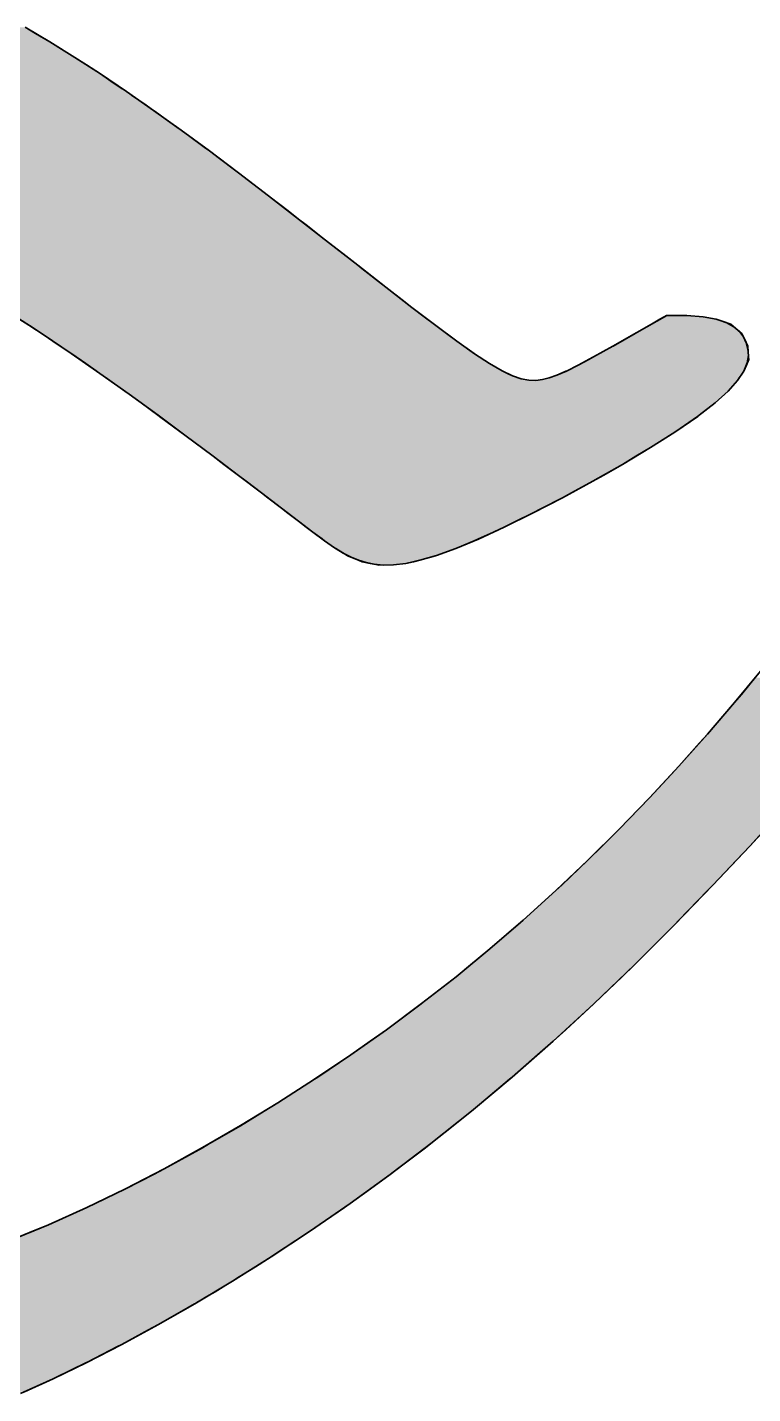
# Model space of a CAD drawing. Header units: inches. Extents: x -225 to -89, y -302 to -258.
# Drawn here: x -172.108 to -171.761, y -267.431 to -266.776 of the extents above; entities that cross this region are included whole.
import ezdxf

# ---------------------------------------------------------------- set-up
doc = ezdxf.new("R2010")
doc.units = ezdxf.units.IN
doc.header["$MEASUREMENT"] = 0
doc.layers.add('A-Elev-Line-01', color=252, linetype='Continuous', lineweight=35)

# ---------------------------------------------------------------- blocks, each defined once
blk = doc.blocks.new('*U11')
at = {"color": 40, "linetype": 'Continuous'}
for p, q in [((-828.01, 1443.69), (-825.09, 1441.96)), ((-825.09, 1441.96), (-821.11, 1439.6)), ((-821.11, 1439.6), (-817.84, 1437.56)), ((-817.84, 1437.56), (-814.06, 1435.21)), ((-814.06, 1435.21), (-810.76, 1433.07)), ((-810.76, 1433.07), (-806.84, 1430.52)), ((-806.84, 1430.52), (-803.87, 1428.51)), ((-803.87, 1428.51), (-800.64, 1426.34)), ((-800.64, 1426.34), (-800.42, 1426.19)), ((-800.42, 1426.19), (-799.85, 1425.81)), ((-799.85, 1425.81), (-799.44, 1425.53)), ((-799.44, 1425.53), (-798.93, 1425.17)), ((-798.93, 1425.17), (-797.65, 1424.28)), ((-797.65, 1424.28), (-795.98, 1423.12)), ((-795.98, 1423.12), (-793.9, 1421.67)), ((-793.9, 1421.67), (-791.85, 1420.24)), ((-791.85, 1420.24), (-791.41, 1419.93)), ((-791.41, 1419.93), (-788.56, 1417.88)), ((-788.56, 1417.88), (-785.26, 1415.51)), ((-785.26, 1415.51), (-784.07, 1414.66)), ((-784.07, 1414.66), (-781.58, 1412.83)), ((-781.58, 1412.83), (-777.53, 1409.85)), ((-777.53, 1409.85), (-776.07, 1408.78)), ((-776.07, 1408.78), (-773.19, 1406.62)), ((-773.19, 1406.62), (-768.6, 1403.16)), ((-768.6, 1403.16), (-767.86, 1402.6)), ((-767.86, 1402.6), (-763.84, 1399.53)), ((-763.84, 1399.53), (-759.43, 1396.15)), ((-759.43, 1396.15), (-758.92, 1395.75)), ((-758.92, 1395.75), (-753.91, 1391.86)), ((-753.91, 1391.86), (-750.92, 1389.55)), ((-750.92, 1389.55), (-748.82, 1387.9)), ((-748.82, 1387.9), (-743.69, 1383.9)), ((-743.69, 1383.9), (-742.48, 1382.95)), ((-742.48, 1382.95), (-738.49, 1379.82)), ((-738.49, 1379.82), (-734.24, 1376.49)), ((-734.24, 1376.49), (-733.13, 1375.63)), ((-733.13, 1375.63), (-727.58, 1371.29)), ((-727.58, 1371.29), (-726.36, 1370.33)), ((-726.36, 1370.33), (-721.74, 1366.75)), ((-721.74, 1366.75), (-718.98, 1364.61)), ((-830.73, 1361.99), (-826.86, 1359.48)), ((-718.98, 1364.61), (-715.55, 1361.99)), ((-715.55, 1361.99), (-712.25, 1359.48)), ((-647.83, 1361.91), (-648.99, 1361.25)), ((-647.18, 1362.28), (-647.83, 1361.91)), ((-647.1, 1362.33), (-647.18, 1362.28)), ((-641.43, 1362.28), (-647.1, 1362.33)), ((-641.43, 1362.28), (-636.82, 1361.91)), ((-636.82, 1361.91), (-633.15, 1361.25)), ((-826.86, 1359.48), (-822.99, 1356.96)), ((-712.25, 1359.48), (-708.86, 1356.96)), ((-651.36, 1359.9), (-655.49, 1357.54)), ((-648.99, 1361.25), (-651.36, 1359.9)), ((-633.15, 1361.25), (-629, 1359.9)), ((-629, 1359.9), (-626.25, 1357.54)), ((-822.99, 1356.96), (-820.2, 1355.08)), ((-820.2, 1355.08), (-815.07, 1351.63)), ((-708.86, 1356.96), (-706.32, 1355.08)), ((-706.32, 1355.08), (-701.42, 1351.63)), ((-656.03, 1357.24), (-662.24, 1353.71)), ((-655.49, 1357.54), (-656.03, 1357.24)), ((-626.25, 1357.54), (-625.9, 1357.24)), ((-625.9, 1357.24), (-624.24, 1353.71)), ((-815.07, 1351.63), (-814.93, 1351.53)), ((-814.93, 1351.53), (-810.97, 1348.78)), ((-701.42, 1351.63), (-701.28, 1351.53)), ((-701.28, 1351.53), (-697.07, 1348.78)), ((-667.74, 1350.65), (-669.04, 1349.94)), ((-662.3, 1353.68), (-667.74, 1350.65)), ((-662.24, 1353.71), (-662.3, 1353.68)), ((-624.24, 1353.71), (-624.23, 1353.68)), ((-624.23, 1353.68), (-623.99, 1350.65)), ((-623.99, 1350.65), (-623.94, 1349.94)), ((-810.97, 1348.78), (-808.04, 1346.73)), ((-808.04, 1346.73), (-806.95, 1345.98)), ((-697.07, 1348.78), (-693.55, 1346.73)), ((-693.55, 1346.73), (-691.97, 1345.98)), ((-675.52, 1346.58), (-678.05, 1345.46)), ((-675.39, 1346.64), (-675.52, 1346.58)), ((-672.03, 1348.33), (-675.39, 1346.64)), ((-669.04, 1349.94), (-672.03, 1348.33)), ((-625.35, 1346.58), (-626.1, 1345.46)), ((-625.32, 1346.64), (-625.35, 1346.58)), ((-624.61, 1348.33), (-625.32, 1346.64)), ((-623.94, 1349.94), (-624.61, 1348.33)), ((-806.95, 1345.98), (-806.03, 1345.32)), ((-806.03, 1345.32), (-804.8, 1344.45)), ((-804.8, 1344.45), (-804.22, 1344.03)), ((-804.22, 1344.03), (-804.15, 1343.98)), ((-804.15, 1343.98), (-804.12, 1343.96)), ((-804.12, 1343.96), (-799.96, 1340.99)), ((-691.97, 1345.98), (-690.61, 1345.32)), ((-690.61, 1345.32), (-688.12, 1344.45)), ((-688.12, 1344.45), (-685.96, 1344.03)), ((-685.96, 1344.03), (-684.01, 1343.98)), ((-682.14, 1344.22), (-684.01, 1343.98)), ((-680.23, 1344.69), (-682.14, 1344.22)), ((-678.05, 1345.46), (-680.23, 1344.69)), ((-627.1, 1343.96), (-629.76, 1340.99)), ((-627.08, 1343.98), (-627.1, 1343.96)), ((-626.92, 1344.22), (-627.08, 1343.98)), ((-626.61, 1344.69), (-626.92, 1344.22)), ((-626.1, 1345.46), (-626.61, 1344.69)), ((-799.96, 1340.99), (-798.73, 1340.11)), ((-798.73, 1340.11), (-795.34, 1337.64)), ((-630.73, 1340.11), (-633.47, 1337.64)), ((-629.76, 1340.99), (-630.73, 1340.11)), ((-795.34, 1337.64), (-790.58, 1334.17)), ((-633.47, 1337.64), (-637.95, 1334.17)), ((-790.58, 1334.17), (-790.15, 1333.85)), ((-790.15, 1333.85), (-784.42, 1329.61)), ((-638.36, 1333.85), (-644.51, 1329.61)), ((-637.95, 1334.17), (-638.36, 1333.85)), ((-784.42, 1329.61), (-782.62, 1328.27)), ((-782.62, 1328.27), (-778.31, 1325.04)), ((-646.6, 1328.27), (-651.68, 1325.04)), ((-644.51, 1329.61), (-646.6, 1328.27)), ((-778.31, 1325.04), (-775.01, 1322.57)), ((-651.68, 1325.04), (-655.8, 1322.57)), ((-775.01, 1322.57), (-772.01, 1320.29)), ((-772.01, 1320.29), (-767.9, 1317.18)), ((-659.6, 1320.29), (-665.05, 1317.18)), ((-655.8, 1322.57), (-659.6, 1320.29)), ((-767.9, 1317.18), (-765.72, 1315.51)), ((-665.05, 1317.18), (-667.97, 1315.51)), ((-765.72, 1315.51), (-761.43, 1312.24)), ((-761.43, 1312.24), (-759.64, 1310.86)), ((-673.98, 1312.24), (-676.51, 1310.86)), ((-667.97, 1315.51), (-673.98, 1312.24)), ((-759.64, 1310.86), (-755.75, 1307.88)), ((-755.75, 1307.88), (-753.94, 1306.5)), ((-682.25, 1307.88), (-684.91, 1306.5)), ((-676.51, 1310.86), (-682.25, 1307.88)), ((-753.94, 1306.5), (-750.95, 1304.21)), ((-750.95, 1304.21), (-748.77, 1302.56)), ((-689.57, 1304.21), (-692.91, 1302.56)), ((-684.91, 1306.5), (-689.57, 1304.21)), ((-748.77, 1302.56), (-746.94, 1301.18)), ((-746.94, 1301.18), (-744.27, 1299.22)), ((-695.93, 1301.18), (-700.2, 1299.22)), ((-692.91, 1302.56), (-695.93, 1301.18)), ((-744.27, 1299.22), (-743.59, 1298.72)), ((-743.59, 1298.72), (-740.77, 1296.77)), ((-740.77, 1296.77), (-740.45, 1296.57)), ((-740.45, 1296.57), (-737.27, 1294.59)), ((-706.56, 1296.57), (-712.03, 1294.59)), ((-706.09, 1296.77), (-706.56, 1296.57)), ((-701.39, 1298.72), (-706.09, 1296.77)), ((-700.2, 1299.22), (-701.39, 1298.72)), ((-737.27, 1294.59), (-737.13, 1294.51)), ((-737.13, 1294.51), (-733.98, 1293.2)), ((-733.98, 1293.2), (-733.03, 1292.81)), ((-733.03, 1292.81), (-730.72, 1292.34)), ((-718.52, 1292.81), (-720.7, 1292.34)), ((-716.71, 1293.2), (-718.52, 1292.81)), ((-712.31, 1294.51), (-716.71, 1293.2)), ((-712.03, 1294.59), (-712.31, 1294.51)), ((-730.72, 1292.34), (-728.66, 1291.91)), ((-728.31, 1291.84), (-728.66, 1291.91)), ((-724.12, 1291.91), (-728.31, 1291.84)), ((-720.7, 1292.34), (-724.12, 1291.91)), ((-622.04, 1260.17), (-626.03, 1255.34)), ((-626.03, 1255.34), (-627.93, 1253.03)), ((-627.93, 1253.03), (-631.24, 1249.18)), ((-631.24, 1249.18), (-635.62, 1244.07)), ((-635.62, 1244.07), (-637.81, 1241.62)), ((-637.81, 1241.62), (-643.63, 1235.09)), ((-643.63, 1235.09), (-645.73, 1232.82)), ((-645.73, 1232.82), (-651.93, 1226.14)), ((-654.93, 1223.05), (-660.51, 1217.27)), ((-651.93, 1226.14), (-654.93, 1223.05)), ((-660.51, 1217.27), (-665.29, 1212.53)), ((-619.3, 1217.27), (-623.67, 1212.53)), ((-665.29, 1212.53), (-669.32, 1208.53)), ((-623.67, 1212.53), (-627.44, 1208.53)), ((-669.32, 1208.53), (-676.7, 1201.52)), ((-627.44, 1208.53), (-634.04, 1201.52)), ((-678.35, 1199.95), (-687.57, 1191.59)), ((-676.7, 1201.52), (-678.35, 1199.95)), ((-635.56, 1199.95), (-643.64, 1191.59)), ((-634.04, 1201.52), (-635.56, 1199.95)), ((-689.12, 1190.26), (-696.97, 1183.48)), ((-687.57, 1191.59), (-689.12, 1190.26)), ((-644.92, 1190.26), (-651.69, 1183.48)), ((-643.64, 1191.59), (-644.92, 1190.26)), ((-696.97, 1183.48), (-702.43, 1178.99)), ((-651.69, 1183.48), (-656.17, 1178.99)), ((-702.43, 1178.99), (-706.52, 1175.63)), ((-656.17, 1178.99), (-659.66, 1175.63)), ((-706.52, 1175.63), (-716.24, 1168.03)), ((-659.66, 1175.63), (-667.55, 1168.03)), ((-716.33, 1167.97), (-726.13, 1160.67)), ((-716.24, 1168.03), (-716.33, 1167.97)), ((-667.61, 1167.97), (-675.55, 1160.67)), ((-667.55, 1168.03), (-667.61, 1167.97)), ((-730.77, 1157.39), (-736.18, 1153.55)), ((-726.13, 1160.67), (-730.77, 1157.39)), ((-679.12, 1157.39), (-683.5, 1153.55)), ((-675.55, 1160.67), (-679.12, 1157.39)), ((-736.18, 1153.55), (-745.48, 1147.29)), ((-683.5, 1153.55), (-690.65, 1147.29)), ((-746.4, 1146.67), (-756.78, 1140.01)), ((-745.48, 1147.29), (-746.4, 1146.67)), ((-691.39, 1146.67), (-699.36, 1140.01)), ((-690.65, 1147.29), (-691.39, 1146.67)), ((-756.78, 1140.01), (-760.62, 1137.66)), ((-699.36, 1140.01), (-702.16, 1137.66)), ((-760.62, 1137.66), (-767.32, 1133.57)), ((-702.16, 1137.66), (-707.29, 1133.57)), ((-767.32, 1133.57), (-776.04, 1128.51)), ((-707.29, 1133.57), (-713.64, 1128.51)), ((-778.02, 1127.36), (-788.83, 1121.41)), ((-776.04, 1128.51), (-778.02, 1127.36)), ((-715.15, 1127.36), (-722.98, 1121.41)), ((-713.64, 1128.51), (-715.15, 1127.36)), ((-791.89, 1119.83), (-799.72, 1115.77)), ((-788.83, 1121.41), (-791.89, 1119.83)), ((-725.06, 1119.83), (-730.65, 1115.77)), ((-722.98, 1121.41), (-725.06, 1119.83)), ((-799.72, 1115.77), (-808.29, 1111.61)), ((-730.65, 1115.77), (-736.38, 1111.61)), ((-808.29, 1111.61), (-810.62, 1110.47)), ((-736.38, 1111.61), (-738.02, 1110.47)), ((-810.62, 1110.47), (-821.5, 1105.58)), ((-738.02, 1110.47), (-745.08, 1105.58)), ((-825.71, 1103.85), (-832.3, 1101.13)), ((-821.5, 1105.58), (-825.71, 1103.85)), ((-747.59, 1103.85), (-751.7, 1101.13)), ((-745.08, 1105.58), (-747.59, 1103.85)), ((-751.7, 1101.13), (-757.69, 1097.17)), ((-758.64, 1096.54), (-763.09, 1093.74)), ((-757.69, 1097.17), (-758.64, 1096.54)), ((-763.09, 1093.74), (-767.64, 1090.87)), ((-771.43, 1088.54), (-774.5, 1086.7)), ((-769.52, 1089.69), (-771.43, 1088.54)), ((-767.64, 1090.87), (-769.52, 1089.69)), ((-778.5, 1084.3), (-779.58, 1083.65)), ((-776.83, 1085.3), (-778.5, 1084.3)), ((-774.5, 1086.7), (-776.83, 1085.3)), ((-784.54, 1080.8), (-790.64, 1077.32)), ((-780.29, 1083.23), (-784.54, 1080.8)), ((-780.2, 1083.28), (-780.29, 1083.23)), ((-780.15, 1083.31), (-780.2, 1083.28)), ((-779.58, 1083.65), (-780.15, 1083.31)), ((-790.64, 1077.32), (-793.22, 1075.92)), ((-793.22, 1075.92), (-800.8, 1071.81)), ((-801.99, 1071.2), (-810.67, 1066.73)), ((-800.8, 1071.81), (-801.99, 1071.2)), ((-810.78, 1066.68), (-819.56, 1062.41)), ((-810.67, 1066.73), (-810.78, 1066.68)), ((-820.19, 1062.1), (-828.19, 1058.43)), ((-819.56, 1062.41), (-820.19, 1062.1))]:
    blk.add_line(p, q, dxfattribs=at)
for points in [[(-1101.21, 1443.69), (-1103.96, 1441.96), (-825.09, 1441.96)], [(-1107.52, 1439.6), (-1110.58, 1437.56), (-817.84, 1437.56)], [(-1103.96, 1441.96), (-1107.52, 1439.6), (-821.11, 1439.6)], [(-1113.96, 1435.21), (-1117.03, 1433.07), (-810.76, 1433.07)], [(-1110.58, 1437.56), (-1113.96, 1435.21), (-814.06, 1435.21)], [(-1117.03, 1433.07), (-1120.51, 1430.52), (-806.84, 1430.52)], [(-1123.25, 1428.51), (-1126.09, 1426.34), (-800.64, 1426.34)], [(-1120.51, 1430.52), (-1123.25, 1428.51), (-803.87, 1428.51)], [(-1004.86, 1426.34), (-998.49, 1426.19), (-800.42, 1426.19)], [(-998.49, 1426.19), (-991.98, 1425.81), (-799.85, 1425.81)], [(-991.98, 1425.81), (-989.06, 1425.53), (-799.44, 1425.53)], [(-989.06, 1425.53), (-985.31, 1425.17), (-798.93, 1425.17)], [(-985.31, 1425.17), (-978.48, 1424.28), (-797.65, 1424.28)], [(-978.48, 1424.28), (-971.48, 1423.12), (-795.98, 1423.12)], [(-971.48, 1423.12), (-964.3, 1421.67), (-793.9, 1421.67)], [(-964.3, 1421.67), (-958.27, 1420.24), (-791.85, 1420.24)], [(-958.27, 1420.24), (-956.93, 1419.93), (-791.41, 1419.93)], [(-956.93, 1419.93), (-949.37, 1417.88), (-788.56, 1417.88)], [(-949.37, 1417.88), (-941.6, 1415.51), (-785.26, 1415.51)], [(-941.6, 1415.51), (-939.07, 1414.66), (-784.07, 1414.66)], [(-939.07, 1414.66), (-933.64, 1412.83), (-781.58, 1412.83)], [(-933.64, 1412.83), (-925.53, 1409.85), (-777.53, 1409.85)], [(-925.53, 1409.85), (-922.81, 1408.78), (-776.07, 1408.78)], [(-922.81, 1408.78), (-917.3, 1406.62), (-773.19, 1406.62)], [(-917.3, 1406.62), (-909.03, 1403.16), (-768.6, 1403.16)], [(-909.03, 1403.16), (-907.75, 1402.6), (-767.86, 1402.6)], [(-907.75, 1402.6), (-900.75, 1399.53), (-763.84, 1399.53)], [(-900.75, 1399.53), (-893.39, 1396.15), (-759.43, 1396.15)], [(-893.39, 1396.15), (-892.52, 1395.75), (-758.92, 1395.75)], [(-892.52, 1395.75), (-884.39, 1391.86), (-753.91, 1391.86)], [(-884.39, 1391.86), (-879.72, 1389.55), (-750.92, 1389.55)], [(-879.72, 1389.55), (-876.4, 1387.9), (-748.82, 1387.9)], [(-876.4, 1387.9), (-868.61, 1383.9), (-743.69, 1383.9)], [(-868.61, 1383.9), (-866.83, 1382.95), (-742.48, 1382.95)], [(-866.83, 1382.95), (-860.96, 1379.82), (-738.49, 1379.82)], [(-860.96, 1379.82), (-854.96, 1376.49), (-734.24, 1376.49)], [(-854.96, 1376.49), (-853.4, 1375.63), (-733.13, 1375.63)], [(-853.4, 1375.63), (-845.88, 1371.29), (-727.58, 1371.29)], [(-845.88, 1371.29), (-844.29, 1370.33), (-726.36, 1370.33)], [(-844.29, 1370.33), (-838.34, 1366.75), (-721.74, 1366.75)], [(-838.34, 1366.75), (-834.91, 1364.61), (-718.98, 1364.61)], [(-834.91, 1364.61), (-830.73, 1361.99), (-715.55, 1361.99)], [(-830.73, 1361.99), (-826.86, 1359.48), (-712.25, 1359.48)], [(-647.83, 1361.91), (-648.99, 1361.25), (-633.15, 1361.25)], [(-647.18, 1362.28), (-647.83, 1361.91), (-636.82, 1361.91)], [(-647.1, 1362.33), (-647.18, 1362.28), (-641.43, 1362.28)], [(-826.86, 1359.48), (-822.99, 1356.96), (-708.86, 1356.96)], [(-651.36, 1359.9), (-655.49, 1357.54), (-626.25, 1357.54)], [(-648.99, 1361.25), (-651.36, 1359.9), (-629, 1359.9)], [(-822.99, 1356.96), (-820.2, 1355.08), (-706.32, 1355.08)], [(-820.2, 1355.08), (-815.07, 1351.63), (-701.42, 1351.63)], [(-656.03, 1357.24), (-662.24, 1353.71), (-624.24, 1353.71)], [(-655.49, 1357.54), (-656.03, 1357.24), (-625.9, 1357.24)], [(-815.07, 1351.63), (-814.93, 1351.53), (-701.28, 1351.53)], [(-814.93, 1351.53), (-810.97, 1348.78), (-697.07, 1348.78)], [(-667.74, 1350.65), (-669.04, 1349.94), (-623.94, 1349.94)], [(-662.3, 1353.68), (-667.74, 1350.65), (-623.99, 1350.65)], [(-662.24, 1353.71), (-662.3, 1353.68), (-624.23, 1353.68)], [(-810.97, 1348.78), (-808.04, 1346.73), (-693.55, 1346.73)], [(-808.04, 1346.73), (-806.95, 1345.98), (-691.97, 1345.98)], [(-675.52, 1346.58), (-678.05, 1345.46), (-626.1, 1345.46)], [(-675.39, 1346.64), (-675.52, 1346.58), (-625.35, 1346.58)], [(-672.03, 1348.33), (-675.39, 1346.64), (-625.32, 1346.64)], [(-669.04, 1349.94), (-672.03, 1348.33), (-624.61, 1348.33)], [(-806.95, 1345.98), (-806.03, 1345.32), (-690.61, 1345.32)], [(-806.03, 1345.32), (-804.8, 1344.45), (-688.12, 1344.45)], [(-804.8, 1344.45), (-804.22, 1344.03), (-685.96, 1344.03)], [(-804.22, 1344.03), (-804.15, 1343.98), (-684.01, 1343.98)], [(-804.15, 1343.98), (-804.12, 1343.96), (-627.1, 1343.96)], [(-804.12, 1343.96), (-799.96, 1340.99), (-629.76, 1340.99)], [(-682.14, 1344.22), (-684.01, 1343.98), (-627.08, 1343.98)], [(-680.23, 1344.69), (-682.14, 1344.22), (-626.92, 1344.22)], [(-678.05, 1345.46), (-680.23, 1344.69), (-626.61, 1344.69)], [(-799.96, 1340.99), (-798.73, 1340.11), (-630.73, 1340.11)], [(-798.73, 1340.11), (-795.34, 1337.64), (-633.47, 1337.64)], [(-795.34, 1337.64), (-790.58, 1334.17), (-637.95, 1334.17)], [(-790.58, 1334.17), (-790.15, 1333.85), (-638.36, 1333.85)], [(-790.15, 1333.85), (-784.42, 1329.61), (-644.51, 1329.61)], [(-784.42, 1329.61), (-782.62, 1328.27), (-646.6, 1328.27)], [(-782.62, 1328.27), (-778.31, 1325.04), (-651.68, 1325.04)], [(-778.31, 1325.04), (-775.01, 1322.57), (-655.8, 1322.57)], [(-775.01, 1322.57), (-772.01, 1320.29), (-659.6, 1320.29)], [(-772.01, 1320.29), (-767.9, 1317.18), (-665.05, 1317.18)], [(-767.9, 1317.18), (-765.72, 1315.51), (-667.97, 1315.51)], [(-765.72, 1315.51), (-761.43, 1312.24), (-673.98, 1312.24)], [(-761.43, 1312.24), (-759.64, 1310.86), (-676.51, 1310.86)], [(-759.64, 1310.86), (-755.75, 1307.88), (-682.25, 1307.88)], [(-755.75, 1307.88), (-753.94, 1306.5), (-684.91, 1306.5)], [(-753.94, 1306.5), (-750.95, 1304.21), (-689.57, 1304.21)], [(-750.95, 1304.21), (-748.77, 1302.56), (-692.91, 1302.56)], [(-748.77, 1302.56), (-746.94, 1301.18), (-695.93, 1301.18)], [(-746.94, 1301.18), (-744.27, 1299.22), (-700.2, 1299.22)], [(-744.27, 1299.22), (-743.59, 1298.72), (-701.39, 1298.72)], [(-743.59, 1298.72), (-740.77, 1296.77), (-706.09, 1296.77)], [(-740.77, 1296.77), (-740.45, 1296.57), (-706.56, 1296.57)], [(-740.45, 1296.57), (-737.27, 1294.59), (-712.03, 1294.59)], [(-737.27, 1294.59), (-737.13, 1294.51), (-712.31, 1294.51)], [(-737.13, 1294.51), (-733.98, 1293.2), (-716.71, 1293.2)], [(-733.98, 1293.2), (-733.03, 1292.81), (-718.52, 1292.81)], [(-733.03, 1292.81), (-730.72, 1292.34), (-720.7, 1292.34)], [(-730.72, 1292.34), (-728.66, 1291.91), (-724.12, 1291.91)], [(-622.04, 1260.17), (-626.03, 1255.34), (-585.08, 1255.34)], [(-626.03, 1255.34), (-627.93, 1253.03), (-587.13, 1253.03)], [(-627.93, 1253.03), (-631.24, 1249.18), (-590.55, 1249.18)], [(-631.24, 1249.18), (-635.62, 1244.07), (-595.09, 1244.07)], [(-635.62, 1244.07), (-637.81, 1241.62), (-597.26, 1241.62)], [(-637.81, 1241.62), (-643.63, 1235.09), (-603.1, 1235.09)], [(-643.63, 1235.09), (-645.73, 1232.82), (-605.13, 1232.82)], [(-645.73, 1232.82), (-651.93, 1226.14), (-611.18, 1226.14)], [(-654.93, 1223.05), (-660.51, 1217.27), (-619.3, 1217.27)], [(-651.93, 1226.14), (-654.93, 1223.05), (-613.98, 1223.05)], [(-660.51, 1217.27), (-665.29, 1212.53), (-623.67, 1212.53)], [(-665.29, 1212.53), (-669.32, 1208.53), (-627.44, 1208.53)], [(-669.32, 1208.53), (-676.7, 1201.52), (-634.04, 1201.52)], [(-678.35, 1199.95), (-687.57, 1191.59), (-643.64, 1191.59)], [(-676.7, 1201.52), (-678.35, 1199.95), (-635.56, 1199.95)], [(-689.12, 1190.26), (-696.97, 1183.48), (-651.69, 1183.48)], [(-687.57, 1191.59), (-689.12, 1190.26), (-644.92, 1190.26)], [(-696.97, 1183.48), (-702.43, 1178.99), (-656.17, 1178.99)], [(-702.43, 1178.99), (-706.52, 1175.63), (-659.66, 1175.63)], [(-706.52, 1175.63), (-716.24, 1168.03), (-667.55, 1168.03)], [(-716.33, 1167.97), (-726.13, 1160.67), (-675.55, 1160.67)], [(-716.24, 1168.03), (-716.33, 1167.97), (-667.61, 1167.97)], [(-730.77, 1157.39), (-736.18, 1153.55), (-683.5, 1153.55)], [(-726.13, 1160.67), (-730.77, 1157.39), (-679.12, 1157.39)], [(-736.18, 1153.55), (-745.48, 1147.29), (-690.65, 1147.29)], [(-746.4, 1146.67), (-756.78, 1140.01), (-699.36, 1140.01)], [(-745.48, 1147.29), (-746.4, 1146.67), (-691.39, 1146.67)], [(-756.78, 1140.01), (-760.62, 1137.66), (-702.16, 1137.66)], [(-760.62, 1137.66), (-767.32, 1133.57), (-707.29, 1133.57)], [(-767.32, 1133.57), (-776.04, 1128.51), (-713.64, 1128.51)], [(-778.02, 1127.36), (-788.83, 1121.41), (-722.98, 1121.41)], [(-776.04, 1128.51), (-778.02, 1127.36), (-715.15, 1127.36)], [(-791.89, 1119.83), (-799.72, 1115.77), (-730.65, 1115.77)], [(-788.83, 1121.41), (-791.89, 1119.83), (-725.06, 1119.83)], [(-799.72, 1115.77), (-808.29, 1111.61), (-736.38, 1111.61)], [(-808.29, 1111.61), (-810.62, 1110.47), (-738.02, 1110.47)], [(-810.62, 1110.47), (-821.5, 1105.58), (-745.08, 1105.58)], [(-825.71, 1103.85), (-832.3, 1101.13), (-751.7, 1101.13)], [(-821.5, 1105.58), (-825.71, 1103.85), (-747.59, 1103.85)], [(-832.3, 1101.13), (-842.99, 1097.17), (-757.69, 1097.17)], [(-844.91, 1096.54), (-853.5, 1093.74), (-763.09, 1093.74)], [(-842.99, 1097.17), (-844.91, 1096.54), (-758.64, 1096.54)], [(-853.5, 1093.74), (-863.8, 1090.87), (-767.64, 1090.87)], [(-873.87, 1088.54), (-883.7, 1086.7), (-774.5, 1086.7)], [(-868.93, 1089.69), (-873.87, 1088.54), (-771.43, 1088.54)], [(-863.8, 1090.87), (-868.93, 1089.69), (-769.52, 1089.69)], [(-902.61, 1084.3), (-911.67, 1083.65), (-779.58, 1083.65)], [(-893.29, 1085.3), (-902.61, 1084.3), (-778.5, 1084.3)], [(-883.7, 1086.7), (-893.29, 1085.3), (-776.83, 1085.3)], [(-1108.37, 1083.23), (-1104.88, 1080.8), (-784.54, 1080.8)], [(-1104.88, 1080.8), (-1099.57, 1077.32), (-790.64, 1077.32)], [(-923.54, 1083.28), (-928.93, 1083.23), (-780.29, 1083.23)], [(-920.44, 1083.31), (-923.54, 1083.28), (-780.2, 1083.28)], [(-911.67, 1083.65), (-920.44, 1083.31), (-780.15, 1083.31)], [(-1099.57, 1077.32), (-1097.43, 1075.92), (-793.22, 1075.92)], [(-1097.43, 1075.92), (-1090.74, 1071.81), (-800.8, 1071.81)], [(-1090.74, 1071.81), (-1089.75, 1071.2), (-801.99, 1071.2)], [(-1089.75, 1071.2), (-1081.99, 1066.73), (-810.67, 1066.73)], [(-1081.99, 1066.73), (-1081.89, 1066.68), (-810.78, 1066.68)], [(-1081.89, 1066.68), (-1073.91, 1062.41), (-819.56, 1062.41)], [(-1073.91, 1062.41), (-1073.29, 1062.1), (-820.19, 1062.1)]]:
    blk.add_solid(points, dxfattribs=at)
at = {"color": 40, "linetype": 'Continuous', "extrusion": (0, 0, -1)}
for points in [[(1101.21, 1443.69), (828.01, 1443.69), (825.09, 1441.96)], [(1107.52, 1439.6), (821.11, 1439.6), (817.84, 1437.56)], [(1103.96, 1441.96), (825.09, 1441.96), (821.11, 1439.6)], [(1113.96, 1435.21), (814.06, 1435.21), (810.76, 1433.07)], [(1110.58, 1437.56), (817.84, 1437.56), (814.06, 1435.21)], [(1117.03, 1433.07), (810.76, 1433.07), (806.84, 1430.52)], [(1123.25, 1428.51), (803.87, 1428.51), (800.64, 1426.34)], [(1120.51, 1430.52), (806.84, 1430.52), (803.87, 1428.51)], [(1004.86, 1426.34), (800.64, 1426.34), (800.42, 1426.19)], [(998.49, 1426.19), (800.42, 1426.19), (799.85, 1425.81)], [(991.98, 1425.81), (799.85, 1425.81), (799.44, 1425.53)], [(989.06, 1425.53), (799.44, 1425.53), (798.93, 1425.17)], [(985.31, 1425.17), (798.93, 1425.17), (797.65, 1424.28)], [(978.48, 1424.28), (797.65, 1424.28), (795.98, 1423.12)], [(971.48, 1423.12), (795.98, 1423.12), (793.9, 1421.67)], [(964.3, 1421.67), (793.9, 1421.67), (791.85, 1420.24)], [(958.27, 1420.24), (791.85, 1420.24), (791.41, 1419.93)], [(956.93, 1419.93), (791.41, 1419.93), (788.56, 1417.88)], [(949.37, 1417.88), (788.56, 1417.88), (785.26, 1415.51)], [(941.6, 1415.51), (785.26, 1415.51), (784.07, 1414.66)], [(939.07, 1414.66), (784.07, 1414.66), (781.58, 1412.83)], [(933.64, 1412.83), (781.58, 1412.83), (777.53, 1409.85)], [(925.53, 1409.85), (777.53, 1409.85), (776.07, 1408.78)], [(922.81, 1408.78), (776.07, 1408.78), (773.19, 1406.62)], [(917.3, 1406.62), (773.19, 1406.62), (768.6, 1403.16)], [(909.03, 1403.16), (768.6, 1403.16), (767.86, 1402.6)], [(907.75, 1402.6), (767.86, 1402.6), (763.84, 1399.53)], [(900.75, 1399.53), (763.84, 1399.53), (759.43, 1396.15)], [(893.39, 1396.15), (759.43, 1396.15), (758.92, 1395.75)], [(892.52, 1395.75), (758.92, 1395.75), (753.91, 1391.86)], [(884.39, 1391.86), (753.91, 1391.86), (750.92, 1389.55)], [(879.72, 1389.55), (750.92, 1389.55), (748.82, 1387.9)], [(876.4, 1387.9), (748.82, 1387.9), (743.69, 1383.9)], [(868.61, 1383.9), (743.69, 1383.9), (742.48, 1382.95)], [(866.83, 1382.95), (742.48, 1382.95), (738.49, 1379.82)], [(860.96, 1379.82), (738.49, 1379.82), (734.24, 1376.49)], [(854.96, 1376.49), (734.24, 1376.49), (733.13, 1375.63)], [(853.4, 1375.63), (733.13, 1375.63), (727.58, 1371.29)], [(845.88, 1371.29), (727.58, 1371.29), (726.36, 1370.33)], [(844.29, 1370.33), (726.36, 1370.33), (721.74, 1366.75)], [(838.34, 1366.75), (721.74, 1366.75), (718.98, 1364.61)], [(834.91, 1364.61), (718.98, 1364.61), (715.55, 1361.99)], [(830.73, 1361.99), (715.55, 1361.99), (712.25, 1359.48)], [(647.83, 1361.91), (636.82, 1361.91), (633.15, 1361.25)], [(647.18, 1362.28), (641.43, 1362.28), (636.82, 1361.91)], [(826.86, 1359.48), (712.25, 1359.48), (708.86, 1356.96)], [(651.36, 1359.9), (629, 1359.9), (626.25, 1357.54)], [(648.99, 1361.25), (633.15, 1361.25), (629, 1359.9)], [(822.99, 1356.96), (708.86, 1356.96), (706.32, 1355.08)], [(820.2, 1355.08), (706.32, 1355.08), (701.42, 1351.63)], [(656.03, 1357.24), (625.9, 1357.24), (624.24, 1353.71)], [(655.49, 1357.54), (626.25, 1357.54), (625.9, 1357.24)], [(815.07, 1351.63), (701.42, 1351.63), (701.28, 1351.53)], [(814.93, 1351.53), (701.28, 1351.53), (697.07, 1348.78)], [(667.74, 1350.65), (623.99, 1350.65), (623.94, 1349.94)], [(662.3, 1353.68), (624.23, 1353.68), (623.99, 1350.65)], [(662.24, 1353.71), (624.24, 1353.71), (624.23, 1353.68)], [(810.97, 1348.78), (697.07, 1348.78), (693.55, 1346.73)], [(808.04, 1346.73), (693.55, 1346.73), (691.97, 1345.98)], [(675.52, 1346.58), (625.35, 1346.58), (626.1, 1345.46)], [(675.39, 1346.64), (625.32, 1346.64), (625.35, 1346.58)], [(672.03, 1348.33), (624.61, 1348.33), (625.32, 1346.64)], [(669.04, 1349.94), (623.94, 1349.94), (624.61, 1348.33)], [(806.95, 1345.98), (691.97, 1345.98), (690.61, 1345.32)], [(806.03, 1345.32), (690.61, 1345.32), (688.12, 1344.45)], [(804.8, 1344.45), (688.12, 1344.45), (685.96, 1344.03)], [(804.22, 1344.03), (685.96, 1344.03), (684.01, 1343.98)], [(804.15, 1343.98), (627.08, 1343.98), (627.1, 1343.96)], [(804.12, 1343.96), (627.1, 1343.96), (629.76, 1340.99)], [(682.14, 1344.22), (626.92, 1344.22), (627.08, 1343.98)], [(680.23, 1344.69), (626.61, 1344.69), (626.92, 1344.22)], [(678.05, 1345.46), (626.1, 1345.46), (626.61, 1344.69)], [(799.96, 1340.99), (629.76, 1340.99), (630.73, 1340.11)], [(798.73, 1340.11), (630.73, 1340.11), (633.47, 1337.64)], [(795.34, 1337.64), (633.47, 1337.64), (637.95, 1334.17)], [(790.58, 1334.17), (637.95, 1334.17), (638.36, 1333.85)], [(790.15, 1333.85), (638.36, 1333.85), (644.51, 1329.61)], [(784.42, 1329.61), (644.51, 1329.61), (646.6, 1328.27)], [(782.62, 1328.27), (646.6, 1328.27), (651.68, 1325.04)], [(778.31, 1325.04), (651.68, 1325.04), (655.8, 1322.57)], [(775.01, 1322.57), (655.8, 1322.57), (659.6, 1320.29)], [(772.01, 1320.29), (659.6, 1320.29), (665.05, 1317.18)], [(767.9, 1317.18), (665.05, 1317.18), (667.97, 1315.51)], [(765.72, 1315.51), (667.97, 1315.51), (673.98, 1312.24)], [(761.43, 1312.24), (673.98, 1312.24), (676.51, 1310.86)], [(759.64, 1310.86), (676.51, 1310.86), (682.25, 1307.88)], [(755.75, 1307.88), (682.25, 1307.88), (684.91, 1306.5)], [(753.94, 1306.5), (684.91, 1306.5), (689.57, 1304.21)], [(750.95, 1304.21), (689.57, 1304.21), (692.91, 1302.56)], [(748.77, 1302.56), (692.91, 1302.56), (695.93, 1301.18)], [(746.94, 1301.18), (695.93, 1301.18), (700.2, 1299.22)], [(744.27, 1299.22), (700.2, 1299.22), (701.39, 1298.72)], [(743.59, 1298.72), (701.39, 1298.72), (706.09, 1296.77)], [(740.77, 1296.77), (706.09, 1296.77), (706.56, 1296.57)], [(740.45, 1296.57), (706.56, 1296.57), (712.03, 1294.59)], [(737.27, 1294.59), (712.03, 1294.59), (712.31, 1294.51)], [(737.13, 1294.51), (712.31, 1294.51), (716.71, 1293.2)], [(733.98, 1293.2), (716.71, 1293.2), (718.52, 1292.81)], [(733.03, 1292.81), (718.52, 1292.81), (720.7, 1292.34)], [(730.72, 1292.34), (720.7, 1292.34), (724.12, 1291.91)], [(728.66, 1291.91), (724.12, 1291.91), (728.31, 1291.84)], [(626.03, 1255.34), (585.08, 1255.34), (587.13, 1253.03)], [(627.93, 1253.03), (587.13, 1253.03), (590.55, 1249.18)], [(631.24, 1249.18), (590.55, 1249.18), (595.09, 1244.07)], [(635.62, 1244.07), (595.09, 1244.07), (597.26, 1241.62)], [(637.81, 1241.62), (597.26, 1241.62), (603.1, 1235.09)], [(643.63, 1235.09), (603.1, 1235.09), (605.13, 1232.82)], [(645.73, 1232.82), (605.13, 1232.82), (611.18, 1226.14)], [(654.93, 1223.05), (613.98, 1223.05), (619.3, 1217.27)], [(651.93, 1226.14), (611.18, 1226.14), (613.98, 1223.05)], [(660.51, 1217.27), (619.3, 1217.27), (623.67, 1212.53)], [(665.29, 1212.53), (623.67, 1212.53), (627.44, 1208.53)], [(669.32, 1208.53), (627.44, 1208.53), (634.04, 1201.52)], [(678.35, 1199.95), (635.56, 1199.95), (643.64, 1191.59)], [(676.7, 1201.52), (634.04, 1201.52), (635.56, 1199.95)], [(689.12, 1190.26), (644.92, 1190.26), (651.69, 1183.48)], [(687.57, 1191.59), (643.64, 1191.59), (644.92, 1190.26)], [(696.97, 1183.48), (651.69, 1183.48), (656.17, 1178.99)], [(702.43, 1178.99), (656.17, 1178.99), (659.66, 1175.63)], [(706.52, 1175.63), (659.66, 1175.63), (667.55, 1168.03)], [(716.33, 1167.97), (667.61, 1167.97), (675.55, 1160.67)], [(716.24, 1168.03), (667.55, 1168.03), (667.61, 1167.97)], [(730.77, 1157.39), (679.12, 1157.39), (683.5, 1153.55)], [(726.13, 1160.67), (675.55, 1160.67), (679.12, 1157.39)], [(736.18, 1153.55), (683.5, 1153.55), (690.65, 1147.29)], [(746.4, 1146.67), (691.39, 1146.67), (699.36, 1140.01)], [(745.48, 1147.29), (690.65, 1147.29), (691.39, 1146.67)], [(756.78, 1140.01), (699.36, 1140.01), (702.16, 1137.66)], [(760.62, 1137.66), (702.16, 1137.66), (707.29, 1133.57)], [(767.32, 1133.57), (707.29, 1133.57), (713.64, 1128.51)], [(778.02, 1127.36), (715.15, 1127.36), (722.98, 1121.41)], [(776.04, 1128.51), (713.64, 1128.51), (715.15, 1127.36)], [(791.89, 1119.83), (725.06, 1119.83), (730.65, 1115.77)], [(788.83, 1121.41), (722.98, 1121.41), (725.06, 1119.83)], [(799.72, 1115.77), (730.65, 1115.77), (736.38, 1111.61)], [(808.29, 1111.61), (736.38, 1111.61), (738.02, 1110.47)], [(810.62, 1110.47), (738.02, 1110.47), (745.08, 1105.58)], [(825.71, 1103.85), (747.59, 1103.85), (751.7, 1101.13)], [(821.5, 1105.58), (745.08, 1105.58), (747.59, 1103.85)], [(832.3, 1101.13), (751.7, 1101.13), (757.69, 1097.17)], [(844.91, 1096.54), (758.64, 1096.54), (763.09, 1093.74)], [(842.99, 1097.17), (757.69, 1097.17), (758.64, 1096.54)], [(853.5, 1093.74), (763.09, 1093.74), (767.64, 1090.87)], [(873.87, 1088.54), (771.43, 1088.54), (774.5, 1086.7)], [(868.93, 1089.69), (769.52, 1089.69), (771.43, 1088.54)], [(863.8, 1090.87), (767.64, 1090.87), (769.52, 1089.69)], [(902.61, 1084.3), (778.5, 1084.3), (779.58, 1083.65)], [(893.29, 1085.3), (776.83, 1085.3), (778.5, 1084.3)], [(883.7, 1086.7), (774.5, 1086.7), (776.83, 1085.3)], [(1108.37, 1083.23), (780.29, 1083.23), (784.54, 1080.8)], [(1104.88, 1080.8), (784.54, 1080.8), (790.64, 1077.32)], [(923.54, 1083.28), (780.2, 1083.28), (780.29, 1083.23)], [(920.44, 1083.31), (780.15, 1083.31), (780.2, 1083.28)], [(911.67, 1083.65), (779.58, 1083.65), (780.15, 1083.31)], [(1099.57, 1077.32), (790.64, 1077.32), (793.22, 1075.92)], [(1097.43, 1075.92), (793.22, 1075.92), (800.8, 1071.81)], [(1090.74, 1071.81), (800.8, 1071.81), (801.99, 1071.2)], [(1089.75, 1071.2), (801.99, 1071.2), (810.67, 1066.73)], [(1081.99, 1066.73), (810.67, 1066.73), (810.78, 1066.68)], [(1081.89, 1066.68), (810.78, 1066.68), (819.56, 1062.41)], [(1073.91, 1062.41), (819.56, 1062.41), (820.19, 1062.1)], [(1073.29, 1062.1), (820.19, 1062.1), (828.19, 1058.43)]]:
    blk.add_solid(points, dxfattribs=at)
blk = doc.blocks.new('144')
at = {"color": 40}
for points in [[(-318.99971, 40.60262), (-319.01398, 40.59448), (-319.02555, 40.58792), (-319.03478, 40.58277), (-319.04207, 40.57884), (-319.04778, 40.57597), (-319.0523, 40.57396), (-319.056, 40.57265), (-319.05926, 40.57185), (-319.06243, 40.57145), (-319.06574, 40.57153), (-319.06941, 40.57224), (-319.07364, 40.57372), (-319.07864, 40.57612), (-319.08461, 40.57959), (-319.09178, 40.58427), (-319.10033, 40.59031), (-319.11041, 40.59778), (-319.12185, 40.6065), (-319.13438, 40.61622), (-319.14777, 40.62668), (-319.16177, 40.63765), (-319.17612, 40.64887), (-319.19057, 40.66008), (-319.20488, 40.67104), (-319.21884, 40.68154), (-319.23243, 40.69153), (-319.24565, 40.70101), (-319.25854, 40.71), (-319.27111, 40.71847), (-319.28338, 40.72644), (-319.29536, 40.7339), (-319.30708, 40.74085)], [(-319.30936, 40.08541), (-319.2938, 40.09254), (-319.27762, 40.10041), (-319.26086, 40.10903), (-319.24359, 40.1184), (-319.22586, 40.12853), (-319.20772, 40.13941), (-319.18923, 40.15105), (-319.17044, 40.16346), (-319.15141, 40.17665), (-319.13217, 40.19061), (-319.11278, 40.20537), (-319.09327, 40.22092), (-319.07371, 40.23727), (-319.05412, 40.25443), (-319.03457, 40.27241), (-319.01512, 40.29114), (-318.99602, 40.31028), (-318.97753, 40.32941), (-318.95992, 40.34811), (-318.94346, 40.36598)], [(-318.95469, 40.43204), (-318.96716, 40.41692), (-318.98022, 40.40169), (-318.99383, 40.38644), (-319.00793, 40.37124), (-319.0225, 40.35617), (-319.03747, 40.34131), (-319.05282, 40.32674), (-319.06849, 40.31254), (-319.08444, 40.29876), (-319.10068, 40.28542), (-319.1172, 40.27251), (-319.13399, 40.26001), (-319.15107, 40.24792), (-319.16842, 40.23622), (-319.18606, 40.22491), (-319.20397, 40.21397), (-319.22215, 40.20342), (-319.24052, 40.19331), (-319.25902, 40.18372), (-319.27754, 40.17473), (-319.29602, 40.16641), (-319.31438, 40.15885)], [(-319.3117, 40.60205), (-319.29855, 40.5935), (-319.2851, 40.58444), (-319.2713, 40.57484), (-319.25734, 40.56487), (-319.24348, 40.55477), (-319.22997, 40.54476), (-319.21705, 40.53506), (-319.20496, 40.52591), (-319.19397, 40.51752), (-319.18431, 40.51011), (-319.17615, 40.50387), (-319.16935, 40.49872), (-319.16366, 40.49455), (-319.15886, 40.49123), (-319.1547, 40.48865), (-319.15096, 40.48668), (-319.14741, 40.48521), (-319.14379, 40.48412), (-319.13991, 40.48332), (-319.13556, 40.4829), (-319.13057, 40.48299), (-319.12477, 40.4837), (-319.11798, 40.48518), (-319.11003, 40.48753), (-319.10074, 40.4909), (-319.08993, 40.49539), (-319.07755, 40.50108), (-319.06397, 40.50776), (-319.04968, 40.51518), (-319.03518, 40.52308), (-319.02096, 40.53119), (-319.0075, 40.53926), (-318.99531, 40.54703), (-318.98488, 40.55423), (-318.97656, 40.56067), (-318.97027, 40.56637), (-318.96574, 40.5714), (-318.96277, 40.57586), (-318.9611, 40.57983), (-318.96051, 40.58338), (-318.96077, 40.58661), (-318.96163, 40.58959), (-318.96295, 40.59238), (-318.96484, 40.59495), (-318.96751, 40.59724), (-318.97117, 40.59921), (-318.97602, 40.60078), (-318.98226, 40.60191), (-318.99009, 40.60254), (-318.99971, 40.60262)]]:
    blk.add_lwpolyline(points, dxfattribs=at)
at = {"color": 40, "linetype": 'Continuous', "xscale": 0.0016989692132326, "yscale": 0.0016989692132326, "zscale": 0.0016989692132326}
blk.add_blockref('*U11', (-317.90032, 38.28806), dxfattribs=at)

msp = doc.modelspace()

# ---------------------------------------------------------------- block references
at = {"layer": 'A-Elev-Line-01'}
msp.add_blockref('144', (147.19772, -307.51684), dxfattribs=at)

doc.saveas('drawing.dxf')
